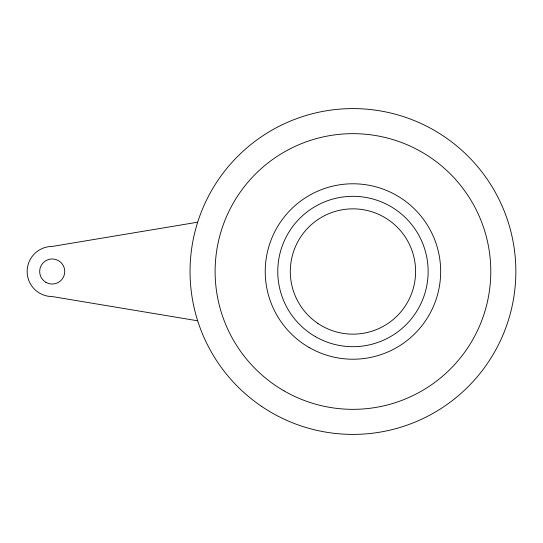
<?xml version="1.0" encoding="UTF-8"?>
<svg xmlns="http://www.w3.org/2000/svg" width="543" height="543" viewBox="0 0 543 543"><rect width="100%" height="100%" fill="white"/><g stroke="black" fill="none" stroke-linecap="round" stroke-linejoin="round"><path stroke-width="0.81" d="M197.679 222.196L52.209 246.441A25.059 25.059 0 0 0 27.15 271.5A25.059 25.059 0 0 0 52.209 296.559L197.679 320.804M317.831 323.384A62.655 62.655 0 0 0 415.443 275.973A62.655 62.655 0 0 0 325.576 215.143A62.655 62.655 0 0 0 317.831 323.384M315.361 336.612A75.185 75.185 0 0 0 428.135 271.5A75.185 75.185 0 0 0 315.361 206.388A75.185 75.185 0 0 0 315.361 336.612M284.03 390.872A137.841 137.841 0 0 0 490.791 271.5A137.841 137.841 0 0 0 284.03 152.128A137.841 137.841 0 0 0 284.03 390.872M261.645 406.408A162.9 162.9 0 0 0 515.436 283.12A162.9 162.9 0 0 0 281.769 124.971A162.9 162.9 0 0 0 261.645 406.408M309.089 347.466A87.715 87.715 0 0 0 440.665 271.5A87.715 87.715 0 0 0 309.089 195.534A87.715 87.715 0 0 0 309.089 347.466M45.945 282.353A12.53 12.53 0 0 0 64.739 271.5A12.53 12.53 0 0 0 45.945 260.647A12.53 12.53 0 0 0 45.945 282.353"/></g></svg>
